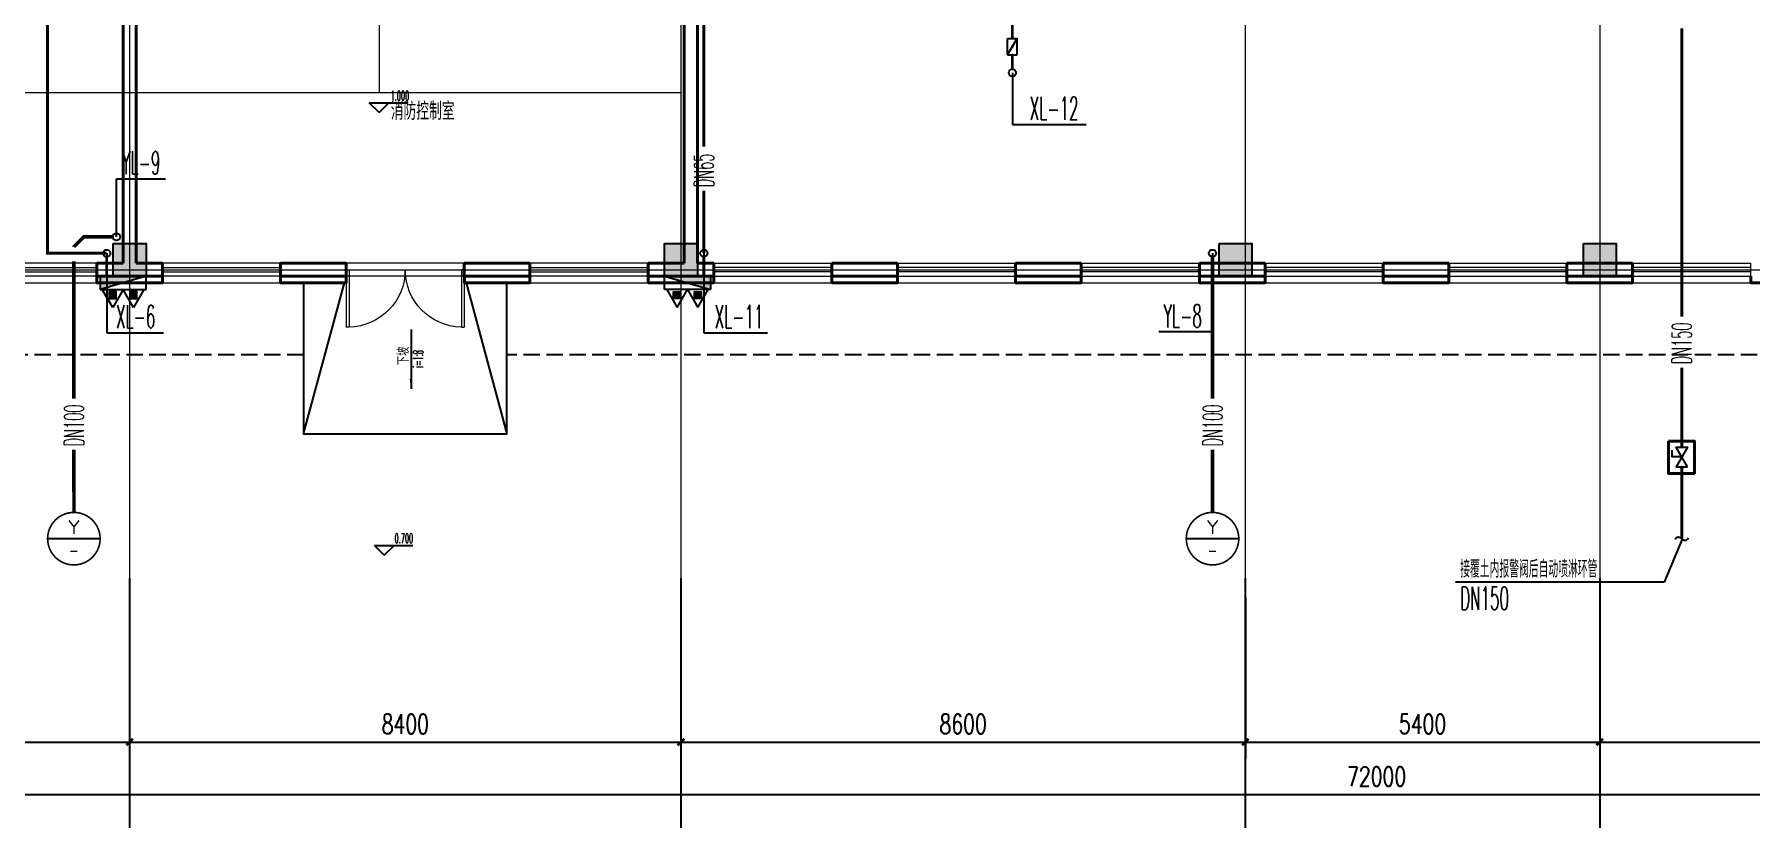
# Model space of a CAD drawing. Extents: x 1031190 to 1725648, y 733081 to 1571294.
# Drawn here: x 1308735 to 1334888, y 1129188 to 1141144 of the extents above; entities that cross this region are included whole.
import ezdxf
from ezdxf.enums import TextEntityAlignment as Align

# ---------------------------------------------------------------- set-up
doc = ezdxf.new("R2010")
doc.units = 0
doc.header["$LTSCALE"] = 1000
doc.header["$MEASUREMENT"] = 0
for name, pattern in [('ACAD_ISO10W100', [18.5, 12, -3, 0.5, -3]), ('DASH', [0.35, 0.25, -0.1]), ('DOTE', [2.42, 2, -0.2, 0.02, -0.2])]:
    doc.linetypes.add(name, pattern=pattern)
for name, color, linetype in [('A-EQPM-MECH', 191, 'Continuous'), ('AXIS', 3, 'Continuous'), ('C-AXIS(轴号)', 3, 'Continuous'), ('DIM_ELEV', 3, 'Continuous'), ('DIM_SYMB', 3, 'Continuous'), ('DIM_不分区消火栓', 3, 'Continuous'), ('DIM_雨水', 3, 'Continuous'), ('EQUIP_不分区喷淋', 7, 'Continuous'), ('EQUIP_消火栓', 7, 'Continuous'), ('EQUIP_灭火器', 7, 'Continuous'), ('EVALVE_不分区喷淋', 7, 'Continuous'), ('PIPE-不分区喷淋', 6, 'ZP'), ('PIPE-不分区消火栓', 1, 'X'), ('PIPE-雨水', 4, 'Y'), ('PUB_TEXT', 4, 'Continuous'), ('S-COLU-HATCH', 30, 'Continuous'), ('S-COLU-LINE1', 6, 'Continuous'), ('TEXT_不分区喷淋', 7, 'Continuous'), ('TEXT_不分区消火栓', 7, 'Continuous'), ('TEXT_雨水', 4, 'Continuous'), ('TWT_LEAD', 3, 'Continuous'), ('VALVE_不分区消火栓', 7, 'Continuous'), ('VPIPE-不分区消火栓', 1, 'X'), ('VPIPE-雨水', 4, 'Y'), ('卫生间', 6, 'Continuous')]:
    doc.layers.add(name, color=color, linetype=linetype)
for name, color, linetype, lineweight in [('DOTE', 19, 'DOTE', 9), ('WALL', 9, 'Continuous', 40), ('WINDOW', 8, 'Continuous', 15), ('ZC', 6, 'Continuous', 40), ('平面-看线', 45, 'Continuous', 15)]:
    doc.layers.add(name, color=color, linetype=linetype, lineweight=lineweight)
doc.styles.add('_TCH_DIM', font='SIMPLEX.shx', dxfattribs={"width": 0.6, "oblique": 10, "bigfont": 'hztxt.shx'})
doc.styles.add('_TCH_DIM_T3', font='SIMPLEX', dxfattribs={"width": 0.705882, "bigfont": 'GBCBIG'})
doc.styles.add('_TWT_CIRCLE', font='COMPLEX', dxfattribs={"width": 1.1, "height": 3.5, "bigfont": 'HZTXT'})
doc.styles.add('_TWT_PIPEDN', font='SIMPLEX.shx', dxfattribs={"width": 0.6, "oblique": 10, "height": 3, "bigfont": 'HZTXT.shx'})
doc.styles.add('_TWT_SERIAL', font='simplex.shx', dxfattribs={"width": 0.6, "oblique": 10, "height": 3.5, "bigfont": 'aadri.shx'})
doc.styles.get("Standard").update_dxf_attribs({"font": 'gbenor.shx', "bigfont": 'gbcbig.shx'})
doc.linetypes.add('X', pattern='A,3,-0.2,["X",Standard,S=0.25,R=0,X=-0.1,Y=-0.115],-0.25', length=3.45)
doc.linetypes.add('Y', pattern='A,2,-0.2,["Y",Standard,S=0.4,R=0,X=-0.1,Y=-0.115],-0.35', length=2.55)
doc.linetypes.add('ZP', pattern='A,3,-0.2,["ZP",Standard,S=0.25,R=0,X=-0.1,Y=-0.115],-0.35', length=3.55)
doc.dimstyles.new('_TCH_ARCH&&100', dxfattribs={"dimtxt": 297.5, "dimasz": 100, "dimexe": 250, "dimexo": 300, "dimgap": 126.25, "dimtad": 1, "dimdec": 0, "dimzin": 0, "dimdsep": 46, "dimtxsty": '_TCH_DIM_T3', "dimblk": 'ARCHTICK', "dimcen": 0.09, "dimclrt": 7, "dimazin": 2, "dimtfac": 1, "dimtdec": 0, "dimtix": 1, "dimtmove": 2, "dimatfit": 3, "dimfxl": 0, "dimtolj": 1, "dimtzin": 0, "dimarcsym": 0})

# ---------------------------------------------------------------- blocks, each defined once
blk = doc.blocks.new('rewerwer')
at = {"layer": 'S-COLU-HATCH'}
h = blk.add_hatch(color=8, dxfattribs=at)
h.dxf.hatch_style = 1
h.paths.add_polyline_path([(1309938, 1137956), (1310438, 1137956), (1310438, 1137456), (1309938, 1137456)])
h = blk.add_hatch(color=8, dxfattribs=at)
h.dxf.hatch_style = 1
h.paths.add_polyline_path([(1318338, 1137956), (1318838, 1137956), (1318838, 1137456), (1318338, 1137456)])
h = blk.add_hatch(color=8, dxfattribs=at)
h.dxf.hatch_style = 1
h.paths.add_polyline_path([(1326788, 1137956), (1327288, 1137956), (1327288, 1137456), (1326788, 1137456)])
h = blk.add_hatch(color=8, dxfattribs=at)
h.dxf.hatch_style = 1
h.paths.add_polyline_path([(1332338, 1137956), (1332838, 1137956), (1332838, 1137456), (1332338, 1137456)])
at = {"layer": 'S-COLU-LINE1', "color": 8}
for points in [[(1309938, 1137956), (1310438, 1137956), (1310438, 1137456), (1309938, 1137456)], [(1318338, 1137956), (1318838, 1137956), (1318838, 1137456), (1318338, 1137456)], [(1326788, 1137956), (1327288, 1137956), (1327288, 1137456), (1326788, 1137456)], [(1332338, 1137956), (1332838, 1137956), (1332838, 1137456), (1332338, 1137456)]]:
    blk.add_lwpolyline(points, close=True, dxfattribs=at)
blk = doc.blocks.new('_ArchTick')
at = {"color": 0, "linetype": 'ByBlock', "const_width": 0.4}
blk.add_lwpolyline([(-0.5, -0.5), (0.5, 0.5)], dxfattribs=at)
blk = doc.blocks.new('*D1096')
at = {"layer": 'AXIS', "color": 0, "lineweight": -2}
for p, q in [((1293188, 1132556), (1293188, 1129306)), ((1365188, 1132556), (1365188, 1129306)), ((1293188, 1129556), (1365188, 1129556))]:
    blk.add_line(p, q, dxfattribs=at)
at = {"layer": 'Defpoints', "color": 0}
for p in [(1293188, 1132856), (1365188, 1132856), (1365188, 1129556)]:
    blk.add_point(p, dxfattribs=at)
at = {"layer": 'AXIS', "color": 0, "lineweight": -2, "xscale": 100, "yscale": 100, "zscale": 100, "rotation": 180}
blk.add_blockref('_ArchTick', (1293188, 1129556), dxfattribs=at)
at = {"layer": 'AXIS', "color": 0, "lineweight": -2, "xscale": 100, "yscale": 100, "zscale": 100}
blk.add_blockref('_ArchTick', (1365188, 1129556), dxfattribs=at)
at = {"layer": 'AXIS', "color": 7, "insert": (1329188, 1129831), "char_height": 297.5, "attachment_point": 5, "style": '_TCH_DIM_T3'}
blk.add_mtext('\\A1;72000', dxfattribs=at)
blk = doc.blocks.new('*D1102')
at = {"layer": 'AXIS', "color": 0, "lineweight": -2}
for p, q in [((1305988, 1132556), (1305988, 1130106)), ((1310188, 1132556), (1310188, 1130106)), ((1305988, 1130356), (1310188, 1130356))]:
    blk.add_line(p, q, dxfattribs=at)
at = {"layer": 'Defpoints', "color": 0}
for p in [(1305988, 1132856), (1310188, 1132856), (1310188, 1130356)]:
    blk.add_point(p, dxfattribs=at)
at = {"layer": 'AXIS', "color": 0, "lineweight": -2, "xscale": 100, "yscale": 100, "zscale": 100, "rotation": 180}
blk.add_blockref('_ArchTick', (1305988, 1130356), dxfattribs=at)
at = {"layer": 'AXIS', "color": 0, "lineweight": -2, "xscale": 100, "yscale": 100, "zscale": 100}
blk.add_blockref('_ArchTick', (1310188, 1130356), dxfattribs=at)
at = {"layer": 'AXIS', "color": 7, "insert": (1308088, 1130631), "char_height": 297.5, "attachment_point": 5, "style": '_TCH_DIM_T3'}
blk.add_mtext('\\A1;4200', dxfattribs=at)
blk = doc.blocks.new('*D1103')
at = {"layer": 'AXIS', "color": 0, "lineweight": -2}
for p, q in [((1310188, 1132556), (1310188, 1130106)), ((1318588, 1132556), (1318588, 1130106)), ((1310188, 1130356), (1318588, 1130356))]:
    blk.add_line(p, q, dxfattribs=at)
at = {"layer": 'Defpoints', "color": 0}
for p in [(1310188, 1132856), (1318588, 1132856), (1318588, 1130356)]:
    blk.add_point(p, dxfattribs=at)
at = {"layer": 'AXIS', "color": 0, "lineweight": -2, "xscale": 100, "yscale": 100, "zscale": 100, "rotation": 180}
blk.add_blockref('_ArchTick', (1310188, 1130356), dxfattribs=at)
at = {"layer": 'AXIS', "color": 0, "lineweight": -2, "xscale": 100, "yscale": 100, "zscale": 100}
blk.add_blockref('_ArchTick', (1318588, 1130356), dxfattribs=at)
at = {"layer": 'AXIS', "color": 7, "insert": (1314388, 1130631), "char_height": 297.5, "attachment_point": 5, "style": '_TCH_DIM_T3'}
blk.add_mtext('\\A1;8400', dxfattribs=at)
blk = doc.blocks.new('*D1104')
at = {"layer": 'AXIS', "color": 0, "lineweight": -2}
for p, q in [((1318588, 1132556), (1318588, 1130106)), ((1327188, 1132556), (1327188, 1130106)), ((1318588, 1130356), (1327188, 1130356))]:
    blk.add_line(p, q, dxfattribs=at)
at = {"layer": 'Defpoints', "color": 0}
for p in [(1318588, 1132856), (1327188, 1132856), (1327188, 1130356)]:
    blk.add_point(p, dxfattribs=at)
at = {"layer": 'AXIS', "color": 0, "lineweight": -2, "xscale": 100, "yscale": 100, "zscale": 100, "rotation": 180}
blk.add_blockref('_ArchTick', (1318588, 1130356), dxfattribs=at)
at = {"layer": 'AXIS', "color": 0, "lineweight": -2, "xscale": 100, "yscale": 100, "zscale": 100}
blk.add_blockref('_ArchTick', (1327188, 1130356), dxfattribs=at)
at = {"layer": 'AXIS', "color": 7, "insert": (1322888, 1130631), "char_height": 297.5, "attachment_point": 5, "style": '_TCH_DIM_T3'}
blk.add_mtext('\\A1;8600', dxfattribs=at)
blk = doc.blocks.new('*D1105')
at = {"layer": 'AXIS', "color": 0, "lineweight": -2}
for p, q in [((1327188, 1132556), (1327188, 1130106)), ((1332588, 1132556), (1332588, 1130106)), ((1327188, 1130356), (1332588, 1130356))]:
    blk.add_line(p, q, dxfattribs=at)
at = {"layer": 'Defpoints', "color": 0}
for p in [(1327188, 1132856), (1332588, 1132856), (1332588, 1130356)]:
    blk.add_point(p, dxfattribs=at)
at = {"layer": 'AXIS', "color": 0, "lineweight": -2, "xscale": 100, "yscale": 100, "zscale": 100, "rotation": 180}
blk.add_blockref('_ArchTick', (1327188, 1130356), dxfattribs=at)
at = {"layer": 'AXIS', "color": 0, "lineweight": -2, "xscale": 100, "yscale": 100, "zscale": 100}
blk.add_blockref('_ArchTick', (1332588, 1130356), dxfattribs=at)
at = {"layer": 'AXIS', "color": 7, "insert": (1329888, 1130631), "char_height": 297.5, "attachment_point": 5, "style": '_TCH_DIM_T3'}
blk.add_mtext('\\A1;5400', dxfattribs=at)
blk = doc.blocks.new('*D1106')
at = {"layer": 'AXIS', "color": 0, "lineweight": -2}
for p, q in [((1332588, 1132556), (1332588, 1130106)), ((1340388, 1132556), (1340388, 1130106)), ((1332588, 1130356), (1340388, 1130356))]:
    blk.add_line(p, q, dxfattribs=at)
at = {"layer": 'Defpoints', "color": 0}
for p in [(1332588, 1132856), (1340388, 1132856), (1340388, 1130356)]:
    blk.add_point(p, dxfattribs=at)
at = {"layer": 'AXIS', "color": 0, "lineweight": -2, "xscale": 100, "yscale": 100, "zscale": 100, "rotation": 180}
blk.add_blockref('_ArchTick', (1332588, 1130356), dxfattribs=at)
at = {"layer": 'AXIS', "color": 0, "lineweight": -2, "xscale": 100, "yscale": 100, "zscale": 100}
blk.add_blockref('_ArchTick', (1340388, 1130356), dxfattribs=at)
at = {"layer": 'AXIS', "color": 7, "insert": (1336488, 1130631), "char_height": 297.5, "attachment_point": 5, "style": '_TCH_DIM_T3'}
blk.add_mtext('\\A1;7800', dxfattribs=at)
blk = doc.blocks.new('$TwtSys$00000434')
for p, q in [((-0.5, 0.5), (-0.5, -0.5)), ((-0.5, -0.5), (0.5, 0.5)), ((0.5, 0.5), (-0.5, 0.5)), ((0.5, -0.5), (0.5, 0.5)), ((-0.5, -0.5), (0.5, -0.5))]:
    blk.add_line(p, q)
blk.add_solid([(0.5, -0.5), (0.5, 0.5), (-0.5, -0.5)])
blk = doc.blocks.new('$TwtSys$00000546')
h = blk.add_hatch()
h.set_pattern_fill('ANSI31', color=256, scale=200, style=0)
h.set_pattern_definition([(45, (-38543.802, -6670.83), (-17.67767, 17.67767), [])])
h.paths.add_polyline_path([(-65, 174), (65, 174), (65, 44), (-65, 44)])
for points in [[(0, 344), (-198, 0), (198, 0)], [(-65, 174), (65, 174), (65, 44), (-65, 44)]]:
    blk.add_lwpolyline(points, close=True)
blk = doc.blocks.new('$TwtSys$00000132')
at = {"elevation": 0}
blk.add_lwpolyline([(7, -101, -0.575183), (0, 0, 0.604745), (-11, 101, 16.924828)], format="xyb", dxfattribs=at)
blk = doc.blocks.new('$VALVE$00000316')
for p, q in [((-125, 72), (125, -72)), ((-125, 72), (-125, -72)), ((-125, 72), (125, 72)), ((125, 72), (125, -72)), ((-125, -72), (125, -72))]:
    blk.add_line(p, q)
at = {"const_width": 21.1}
blk.add_lwpolyline([(-11, 0, 1), (11, 0, 1)], format="xyb", close=True, dxfattribs=at)
for p in [(-125, 0), (125, 0)]:
    blk.add_point(p)
at = {"color": 7, "flags": 9}
for tag in ['XSIZE', 'YSIZE']:
    blk.add_attdef(tag, (0, 0), '', height=0.5, dxfattribs=at)
blk = doc.blocks.new('$EVALVE$00000030')
for p in [(0, 0), (87, 124)]:
    blk.add_line(p, (0, 124))
blk.add_lwpolyline([(-125, -72), (125, 72), (125, -72), (-125, 72)], close=True)
for p in [(-125, 0), (125, 0)]:
    blk.add_point(p)
blk = doc.blocks.new('$DorLib2D$00000002')
for p, q in [((-0.5, 0), (-0.5, 0.4875)), ((-0.475, 0.4875), (-0.5, 0.4875)), ((-0.475, 0), (-0.475, 0.4875)), ((0.475, 0), (0.475, 0.4875)), ((0.475, 0.4875), (0.5, 0.4875)), ((0.5, 0), (0.5, 0.4875)), ((-0.5, 0), (-0.475, 0)), ((0.5, 0), (0.475, 0))]:
    blk.add_line(p, q)
at = {"lineweight": 13}
for centre, start, end in [((-0.4875, 0), 0, 88.53072), ((0.4875, 0), 91.46928, 180)]:
    blk.add_arc(centre, 0.4875, start, end, dxfattribs=at)
blk = doc.blocks.new('$WINLIB2D$00000001')
at = {"color": 0}
for points in [[(-0.5, 0.5), (-0.5, -0.5)], [(-0.5, 0.5), (0.5, 0.5)], [(0.5, -0.5), (0.5, 0.5)], [(0.5, 0.167), (-0.5, 0.167)], [(0.5, -0.167), (-0.5, -0.167)], [(-0.5, -0.5), (0.5, -0.5)]]:
    blk.add_lwpolyline(points, dxfattribs=at)
blk = doc.blocks.new('*D1335')
at = {"layer": 'AXIS', "color": 0, "lineweight": -2}
for p, q in [((1293188, 1132556), (1293188, 1129306)), ((1365188, 1132556), (1365188, 1129306)), ((1293188, 1129556), (1365188, 1129556))]:
    blk.add_line(p, q, dxfattribs=at)
at = {"layer": 'Defpoints', "color": 0}
for p in [(1293188, 1132856), (1365188, 1132856), (1365188, 1129556)]:
    blk.add_point(p, dxfattribs=at)
at = {"layer": 'AXIS', "color": 0, "lineweight": -2, "xscale": 100, "yscale": 100, "zscale": 100, "rotation": 180}
blk.add_blockref('_ArchTick', (1293188, 1129556), dxfattribs=at)
at = {"layer": 'AXIS', "color": 0, "lineweight": -2, "xscale": 100, "yscale": 100, "zscale": 100}
blk.add_blockref('_ArchTick', (1365188, 1129556), dxfattribs=at)
at = {"layer": 'AXIS', "color": 7, "insert": (1329188, 1129831), "char_height": 297.5, "attachment_point": 5, "style": '_TCH_DIM_T3'}
blk.add_mtext('\\A1;72000', dxfattribs=at)
blk = doc.blocks.new('*D1341')
at = {"layer": 'AXIS', "color": 0, "lineweight": -2}
for p, q in [((1305988, 1132556), (1305988, 1130106)), ((1310188, 1132556), (1310188, 1130106)), ((1305988, 1130356), (1310188, 1130356))]:
    blk.add_line(p, q, dxfattribs=at)
at = {"layer": 'Defpoints', "color": 0}
for p in [(1305988, 1132856), (1310188, 1132856), (1310188, 1130356)]:
    blk.add_point(p, dxfattribs=at)
at = {"layer": 'AXIS', "color": 0, "lineweight": -2, "xscale": 100, "yscale": 100, "zscale": 100, "rotation": 180}
blk.add_blockref('_ArchTick', (1305988, 1130356), dxfattribs=at)
at = {"layer": 'AXIS', "color": 0, "lineweight": -2, "xscale": 100, "yscale": 100, "zscale": 100}
blk.add_blockref('_ArchTick', (1310188, 1130356), dxfattribs=at)
at = {"layer": 'AXIS', "color": 7, "insert": (1308088, 1130631), "char_height": 297.5, "attachment_point": 5, "style": '_TCH_DIM_T3'}
blk.add_mtext('\\A1;4200', dxfattribs=at)
blk = doc.blocks.new('*D1342')
at = {"layer": 'AXIS', "color": 0, "lineweight": -2}
for p, q in [((1310188, 1132556), (1310188, 1130106)), ((1318588, 1132556), (1318588, 1130106)), ((1310188, 1130356), (1318588, 1130356))]:
    blk.add_line(p, q, dxfattribs=at)
at = {"layer": 'Defpoints', "color": 0}
for p in [(1310188, 1132856), (1318588, 1132856), (1318588, 1130356)]:
    blk.add_point(p, dxfattribs=at)
at = {"layer": 'AXIS', "color": 0, "lineweight": -2, "xscale": 100, "yscale": 100, "zscale": 100, "rotation": 180}
blk.add_blockref('_ArchTick', (1310188, 1130356), dxfattribs=at)
at = {"layer": 'AXIS', "color": 0, "lineweight": -2, "xscale": 100, "yscale": 100, "zscale": 100}
blk.add_blockref('_ArchTick', (1318588, 1130356), dxfattribs=at)
at = {"layer": 'AXIS', "color": 7, "insert": (1314388, 1130631), "char_height": 297.5, "attachment_point": 5, "style": '_TCH_DIM_T3'}
blk.add_mtext('\\A1;8400', dxfattribs=at)
blk = doc.blocks.new('*D1343')
at = {"layer": 'AXIS', "color": 0, "lineweight": -2}
for p, q in [((1318588, 1132556), (1318588, 1130106)), ((1327188, 1132556), (1327188, 1130106)), ((1318588, 1130356), (1327188, 1130356))]:
    blk.add_line(p, q, dxfattribs=at)
at = {"layer": 'Defpoints', "color": 0}
for p in [(1318588, 1132856), (1327188, 1132856), (1327188, 1130356)]:
    blk.add_point(p, dxfattribs=at)
at = {"layer": 'AXIS', "color": 0, "lineweight": -2, "xscale": 100, "yscale": 100, "zscale": 100, "rotation": 180}
blk.add_blockref('_ArchTick', (1318588, 1130356), dxfattribs=at)
at = {"layer": 'AXIS', "color": 0, "lineweight": -2, "xscale": 100, "yscale": 100, "zscale": 100}
blk.add_blockref('_ArchTick', (1327188, 1130356), dxfattribs=at)
at = {"layer": 'AXIS', "color": 7, "insert": (1322888, 1130631), "char_height": 297.5, "attachment_point": 5, "style": '_TCH_DIM_T3'}
blk.add_mtext('\\A1;8600', dxfattribs=at)
blk = doc.blocks.new('*D1344')
at = {"layer": 'AXIS', "color": 0, "lineweight": -2}
for p, q in [((1327188, 1132556), (1327188, 1130106)), ((1332588, 1132556), (1332588, 1130106)), ((1327188, 1130356), (1332588, 1130356))]:
    blk.add_line(p, q, dxfattribs=at)
at = {"layer": 'Defpoints', "color": 0}
for p in [(1327188, 1132856), (1332588, 1132856), (1332588, 1130356)]:
    blk.add_point(p, dxfattribs=at)
at = {"layer": 'AXIS', "color": 0, "lineweight": -2, "xscale": 100, "yscale": 100, "zscale": 100, "rotation": 180}
blk.add_blockref('_ArchTick', (1327188, 1130356), dxfattribs=at)
at = {"layer": 'AXIS', "color": 0, "lineweight": -2, "xscale": 100, "yscale": 100, "zscale": 100}
blk.add_blockref('_ArchTick', (1332588, 1130356), dxfattribs=at)
at = {"layer": 'AXIS', "color": 7, "insert": (1329888, 1130631), "char_height": 297.5, "attachment_point": 5, "style": '_TCH_DIM_T3'}
blk.add_mtext('\\A1;5400', dxfattribs=at)
blk = doc.blocks.new('*D1345')
at = {"layer": 'AXIS', "color": 0, "lineweight": -2}
for p, q in [((1332588, 1132556), (1332588, 1130106)), ((1340388, 1132556), (1340388, 1130106)), ((1332588, 1130356), (1340388, 1130356))]:
    blk.add_line(p, q, dxfattribs=at)
at = {"layer": 'Defpoints', "color": 0}
for p in [(1332588, 1132856), (1340388, 1132856), (1340388, 1130356)]:
    blk.add_point(p, dxfattribs=at)
at = {"layer": 'AXIS', "color": 0, "lineweight": -2, "xscale": 100, "yscale": 100, "zscale": 100, "rotation": 180}
blk.add_blockref('_ArchTick', (1332588, 1130356), dxfattribs=at)
at = {"layer": 'AXIS', "color": 0, "lineweight": -2, "xscale": 100, "yscale": 100, "zscale": 100}
blk.add_blockref('_ArchTick', (1340388, 1130356), dxfattribs=at)
at = {"layer": 'AXIS', "color": 7, "insert": (1336488, 1130631), "char_height": 297.5, "attachment_point": 5, "style": '_TCH_DIM_T3'}
blk.add_mtext('\\A1;7800', dxfattribs=at)

msp = doc.modelspace()

# ---------------------------------------------------------------- hatches: boundary and pattern name
at = {"layer": 'DIM_SYMB'}
msp.add_hatch(color=8, dxfattribs=at).paths.add_polyline_path([(1314475, 1135737.7), (1314475, 1135887.7), (1314455, 1135887.7)])
msp.add_hatch(color=8, dxfattribs=at).paths.add_polyline_path([(1314475, 1135737.7), (1314475, 1135887.7), (1314455, 1135887.7)])
at = {"layer": 'PIPE-不分区消火栓'}
for points in [[(1308937.7, 1137806.1), (1308937.7, 1137783.6), (1308915.2, 1137783.6)], [(1308937.7, 1137806.1), (1308915.2, 1137806.1), (1308915.2, 1137783.6)], [(1308937.7, 1137806.1), (1308937.7, 1137783.6), (1308915.2, 1137783.6)], [(1308937.7, 1137806.1), (1308915.2, 1137806.1), (1308915.2, 1137783.6)]]:
    msp.add_hatch(color=256, dxfattribs=at).paths.add_polyline_path(points)
at = {"layer": 'PIPE-雨水'}
for points in [[(1309337.8, 1137906.2), (1309318.3, 1137925.7), (1309310.3, 1137917.6)], [(1309337.8, 1137906.2), (1309318.3, 1137925.7), (1309310.3, 1137917.6)], [(1309337.8, 1137906.2), (1309310.3, 1137906.2), (1309310.3, 1137917.6)], [(1309337.8, 1137906.2), (1309310.3, 1137906.2), (1309310.3, 1137917.6)], [(1309487.7, 1138056.1), (1309468.2, 1138075.6), (1309476.3, 1138083.6)], [(1309487.7, 1138056.1), (1309468.2, 1138075.6), (1309476.3, 1138083.6)], [(1309487.7, 1138056.1), (1309487.7, 1138083.6), (1309476.3, 1138083.6)], [(1309487.7, 1138056.1), (1309487.7, 1138083.6), (1309476.3, 1138083.6)]]:
    msp.add_hatch(color=256, dxfattribs=at).paths.add_polyline_path(points)

# ---------------------------------------------------------------- linework, layer by layer
at = {"layer": 'A-EQPM-MECH', "color": 8}
for points in [[(1315287.3, 1137456.1), (1315287.7, 1137454.6)], [(1315287.3, 1137456.1), (1315287.7, 1137454.6)], [(1312837.3, 1137356.1), (1312837.3, 1135056.1), (1315937.3, 1135056.1), (1315937.3, 1137356.1)], [(1312837.3, 1135056.1), (1313460.2, 1137356.1)], [(1312837.3, 1137356.1), (1312837.3, 1135056.1), (1315937.3, 1135056.1), (1315937.3, 1137356.1)], [(1312837.3, 1135056.1), (1313460.2, 1137356.1)], [(1315314.4, 1137356.1), (1315937.3, 1135056.1)], [(1315314.4, 1137356.1), (1315937.3, 1135056.1)]]:
    msp.add_lwpolyline(points, dxfattribs=at)
at = {"layer": 'C-AXIS(轴号)'}
for p, q in [((1310187.7, 1132856.1), (1310187.7, 1128856.1)), ((1310187.7, 1132856.1), (1310187.7, 1128856.1)), ((1318587.7, 1132856.1), (1318587.7, 1128856.1)), ((1318587.7, 1132856.1), (1318587.7, 1128856.1)), ((1327187.7, 1132856.1), (1327187.7, 1128856.1)), ((1327187.7, 1132856.1), (1327187.7, 1128856.1)), ((1332587.7, 1132856.1), (1332587.7, 1128856.1)), ((1332587.7, 1132856.1), (1332587.7, 1128856.1))]:
    msp.add_line(p, q, dxfattribs=at)
at = {"layer": 'DIM_ELEV', "color": 8}
for p, q in [((1313987.4, 1139949.8), (1313837.4, 1140099.8)), ((1313837.4, 1140099.8), (1314421.9, 1140099.8)), ((1313987.4, 1139949.8), (1313837.4, 1140099.8)), ((1313837.4, 1140099.8), (1314421.9, 1140099.8)), ((1313987.4, 1139949.8), (1314137.4, 1140099.8)), ((1313987.4, 1139949.8), (1314137.4, 1140099.8)), ((1314066.9, 1133203.3), (1313916.9, 1133353.3)), ((1313916.9, 1133353.3), (1314501.5, 1133353.3)), ((1314066.9, 1133203.3), (1313916.9, 1133353.3)), ((1313916.9, 1133353.3), (1314501.5, 1133353.3)), ((1314066.9, 1133203.3), (1314216.9, 1133353.3)), ((1314066.9, 1133203.3), (1314216.9, 1133353.3))]:
    msp.add_line(p, q, dxfattribs=at)
at = {"layer": 'DIM_SYMB', "color": 8}
msp.add_lwpolyline([(1314475, 1136645.9), (1314475, 1135737.7)], dxfattribs=at)
msp.add_lwpolyline([(1314475, 1136645.9), (1314475, 1135737.7)], dxfattribs=at)
at = {"layer": 'DIM_不分区消火栓'}
for p, q in [((1323637.7, 1140556.1), (1323637.7, 1139769)), ((1323637.7, 1140556.1), (1323637.7, 1139769)), ((1323637.7, 1139769), (1324760.4, 1139769)), ((1323637.7, 1139769), (1324760.4, 1139769)), ((1309837.7, 1137806.1), (1309837.7, 1136596)), ((1309837.7, 1137806.1), (1309837.7, 1136596)), ((1318937.7, 1137806.1), (1318937.7, 1136596)), ((1318937.7, 1137806.1), (1318937.7, 1136596)), ((1309837.7, 1136596), (1310704.1, 1136596)), ((1309837.7, 1136596), (1310704.1, 1136596)), ((1318937.7, 1136596), (1319906.5, 1136596)), ((1318937.7, 1136596), (1319906.5, 1136596))]:
    msp.add_line(p, q, dxfattribs=at)
at = {"layer": 'DIM_雨水'}
for p, q in [((1309987.7, 1138056.1), (1309987.7, 1138940.1)), ((1309987.7, 1138940.1), (1310732.9, 1138940.1)), ((1309987.7, 1138056.1), (1309987.7, 1138940.1)), ((1309987.7, 1138940.1), (1310732.9, 1138940.1)), ((1326687.7, 1137806.1), (1326687.7, 1136607.2)), ((1326687.7, 1137806.1), (1326687.7, 1136607.2)), ((1326687.7, 1136607.2), (1325872.1, 1136607.2)), ((1326687.7, 1136607.2), (1325872.1, 1136607.2)), ((1309737.7, 1133456.1), (1308937.7, 1133456.1)), ((1309737.7, 1133456.1), (1308937.7, 1133456.1)), ((1327087.7, 1133456.1), (1326287.7, 1133456.1)), ((1327087.7, 1133456.1), (1326287.7, 1133456.1))]:
    msp.add_line(p, q, dxfattribs=at)
at = {"layer": 'DIM_雨水', "const_width": 25}
for points in [[(1309737.7, 1133456.1, 1), (1308937.7, 1133456.1, 1)], [(1309737.7, 1133456.1, 1), (1308937.7, 1133456.1, 1)], [(1327087.7, 1133456.1, 1), (1326287.7, 1133456.1, 1)], [(1327087.7, 1133456.1, 1), (1326287.7, 1133456.1, 1)]]:
    msp.add_lwpolyline(points, format="xyb", close=True, dxfattribs=at)
at = {"layer": 'DOTE', "linetype": 'ACAD_ISO10W100', "ltscale": 100}
for p, q in [((1310187.7, 1157556.1), (1310187.7, 1132856.1)), ((1310187.7, 1157556.1), (1310187.7, 1132856.1)), ((1313987.7, 1157556.1), (1313987.7, 1140256.1)), ((1313987.7, 1157556.1), (1313987.7, 1140256.1)), ((1318587.7, 1157556.1), (1318587.7, 1132856.1)), ((1318587.7, 1157556.1), (1318587.7, 1132856.1)), ((1327187.7, 1157556.1), (1327187.7, 1132856.1)), ((1327187.7, 1157556.1), (1327187.7, 1132856.1)), ((1332587.7, 1157556.1), (1332587.7, 1132856.1)), ((1332587.7, 1157556.1), (1332587.7, 1132856.1)), ((1291011.4, 1140256.1), (1318587.7, 1140256.1)), ((1291011.4, 1140256.1), (1318587.7, 1140256.1)), ((1291011.4, 1137556.1), (1368787.7, 1137556.1)), ((1291011.4, 1137556.1), (1368787.7, 1137556.1))]:
    msp.add_line(p, q, dxfattribs=at)
at = {"layer": 'PIPE-不分区喷淋', "const_width": 45}
for points in [[(1333837.7, 1141233.6), (1333837.7, 1136838.6)], [(1333837.7, 1141233.6), (1333837.7, 1136838.6)], [(1333837.7, 1136064.9), (1333837.7, 1134851.6)], [(1333837.7, 1136064.9), (1333837.7, 1134851.6)], [(1333837.7, 1134551.1), (1333837.7, 1133456.1)], [(1333837.7, 1134551.1), (1333837.7, 1133456.1)]]:
    msp.add_lwpolyline(points, dxfattribs=at)
at = {"layer": 'PIPE-不分区消火栓', "const_width": 45}
for points in [[(1308937.7, 1137806.1), (1308937.7, 1143879.2)], [(1308937.7, 1137806.1), (1308937.7, 1143879.2)], [(1318937.7, 1141356.1), (1318937.7, 1139429.6)], [(1318937.7, 1141356.1), (1318937.7, 1139429.6)], [(1323637.7, 1141356.1), (1323637.7, 1141081)], [(1323637.7, 1141356.1), (1323637.7, 1141081)], [(1323637.7, 1140831.3), (1323637.7, 1140611.1)], [(1323637.7, 1140831.3), (1323637.7, 1140611.1)], [(1318937.7, 1138762.4), (1318937.7, 1137806.1)], [(1318937.7, 1138762.4), (1318937.7, 1137806.1)], [(1309837.7, 1137806.1), (1308937.7, 1137806.1)], [(1309837.7, 1137806.1), (1308937.7, 1137806.1)]]:
    msp.add_lwpolyline(points, dxfattribs=at)
at = {"layer": 'PIPE-雨水', "const_width": 55}
for points in [[(1309487.7, 1138056.1), (1309337.8, 1137906.2)], [(1309487.7, 1138056.1), (1309337.8, 1137906.2)], [(1309932.7, 1138056.1), (1309487.7, 1138056.1)], [(1309932.7, 1138056.1), (1309487.7, 1138056.1)], [(1309337.9, 1137683.6), (1309338.8, 1135587.9)], [(1309337.9, 1137683.6), (1309338.8, 1135587.9)], [(1326687.7, 1137751.1), (1326688.7, 1135587.9)], [(1326687.7, 1137751.1), (1326688.7, 1135587.9)], [(1309339.1, 1134814.2), (1309339.5, 1133856.1)], [(1309339.1, 1134814.2), (1309339.5, 1133856.1)], [(1326689.1, 1134814.2), (1326689.5, 1133856.1)], [(1326689.1, 1134814.2), (1326689.5, 1133856.1)]]:
    msp.add_lwpolyline(points, dxfattribs=at)
at = {"layer": 'TWT_LEAD'}
for p, q in [((1333842, 1133450.3), (1333569.5, 1132792.5)), ((1333842, 1133450.3), (1333569.5, 1132792.5)), ((1333569.5, 1132792.5), (1330392.2, 1132792.5)), ((1333569.5, 1132792.5), (1330392.2, 1132792.5))]:
    msp.add_line(p, q, dxfattribs=at)
at = {"layer": 'VPIPE-不分区消火栓', "const_width": 45}
for points in [[(1309837.7, 1137756.1), (1309837.7, 1137456.1)], [(1309837.7, 1137756.1), (1309837.7, 1137456.1)], [(1318937.7, 1137751.1), (1318937.7, 1137456.1)], [(1318937.7, 1137751.1), (1318937.7, 1137456.1)]]:
    msp.add_lwpolyline(points, dxfattribs=at)
at = {"layer": 'VPIPE-不分区消火栓'}
for centre in [(1323637.7, 1140556.1), (1323637.7, 1140556.1), (1323637.7, 1140556.1), (1323637.7, 1140556.1), (1309837.7, 1137806.1), (1309837.7, 1137806.1), (1318937.7, 1137806.1), (1318937.7, 1137806.1), (1318937.7, 1137806.1), (1318937.7, 1137806.1)]:
    msp.add_circle(centre, 55, dxfattribs=at)
at = {"layer": 'VPIPE-雨水'}
for centre in [(1309987.7, 1138056.1), (1309987.7, 1138056.1), (1326687.7, 1137806.1), (1326687.7, 1137806.1)]:
    msp.add_circle(centre, 55, dxfattribs=at)
at = {"layer": 'WALL', "color": 8}
for p, q in [((1310087.7, 1137656.1), (1310087.7, 1142656.1)), ((1310087.7, 1137656.1), (1310087.7, 1142656.1)), ((1318837.7, 1137656.1), (1318837.7, 1142656.1)), ((1318837.7, 1137656.1), (1318837.7, 1142656.1)), ((1310287.7, 1137656.1), (1310287.7, 1142556.1)), ((1310287.7, 1137656.1), (1310287.7, 1142556.1)), ((1318637.7, 1137656.1), (1318637.7, 1142556.1)), ((1318637.7, 1137656.1), (1318637.7, 1142556.1)), ((1310087.7, 1137656.1), (1309687.7, 1137656.1)), ((1309687.7, 1137656.1), (1309687.7, 1137456.1)), ((1310087.7, 1137656.1), (1309687.7, 1137656.1)), ((1309687.7, 1137656.1), (1309687.7, 1137456.1)), ((1310687.7, 1137656.1), (1310287.7, 1137656.1)), ((1310687.7, 1137656.1), (1310287.7, 1137656.1)), ((1310687.7, 1137456.1), (1310687.7, 1137656.1)), ((1310687.7, 1137456.1), (1310687.7, 1137656.1)), ((1313487.3, 1137656.1), (1312487.7, 1137656.1)), ((1312487.7, 1137656.1), (1312487.7, 1137456.1)), ((1313487.3, 1137656.1), (1312487.7, 1137656.1)), ((1312487.7, 1137656.1), (1312487.7, 1137456.1)), ((1313487.3, 1137456.1), (1313487.3, 1137656.1)), ((1313487.3, 1137456.1), (1313487.3, 1137656.1)), ((1316287.7, 1137656.1), (1315287.3, 1137656.1)), ((1315287.3, 1137656.1), (1315287.3, 1137456.1)), ((1316287.7, 1137656.1), (1315287.3, 1137656.1)), ((1315287.3, 1137656.1), (1315287.3, 1137456.1)), ((1316287.7, 1137456.1), (1316287.7, 1137656.1)), ((1316287.7, 1137456.1), (1316287.7, 1137656.1)), ((1318637.7, 1137656.1), (1318087.7, 1137656.1)), ((1318087.7, 1137656.1), (1318087.7, 1137456.1)), ((1318637.7, 1137656.1), (1318087.7, 1137656.1)), ((1318087.7, 1137656.1), (1318087.7, 1137456.1)), ((1319087.7, 1137656.1), (1318837.7, 1137656.1)), ((1319087.7, 1137656.1), (1318837.7, 1137656.1)), ((1319087.7, 1137456.1), (1319087.7, 1137656.1)), ((1319087.7, 1137456.1), (1319087.7, 1137656.1)), ((1321887.7, 1137656.1), (1320887.7, 1137656.1)), ((1320887.7, 1137656.1), (1320887.7, 1137456.1)), ((1321887.7, 1137656.1), (1320887.7, 1137656.1)), ((1320887.7, 1137656.1), (1320887.7, 1137456.1)), ((1321887.7, 1137456.1), (1321887.7, 1137656.1)), ((1321887.7, 1137456.1), (1321887.7, 1137656.1)), ((1324687.7, 1137656.1), (1323687.7, 1137656.1)), ((1323687.7, 1137656.1), (1323687.7, 1137456.1)), ((1324687.7, 1137656.1), (1323687.7, 1137656.1)), ((1323687.7, 1137656.1), (1323687.7, 1137456.1)), ((1324687.7, 1137456.1), (1324687.7, 1137656.1)), ((1324687.7, 1137456.1), (1324687.7, 1137656.1)), ((1327487.7, 1137656.1), (1326487.7, 1137656.1)), ((1326487.7, 1137656.1), (1326487.7, 1137456.1)), ((1327487.7, 1137656.1), (1326487.7, 1137656.1)), ((1326487.7, 1137656.1), (1326487.7, 1137456.1)), ((1327487.7, 1137456.1), (1327487.7, 1137656.1)), ((1327487.7, 1137456.1), (1327487.7, 1137656.1)), ((1330287.7, 1137656.1), (1329287.7, 1137656.1)), ((1329287.7, 1137656.1), (1329287.7, 1137456.1)), ((1330287.7, 1137656.1), (1329287.7, 1137656.1)), ((1329287.7, 1137656.1), (1329287.7, 1137456.1)), ((1330287.7, 1137456.1), (1330287.7, 1137656.1)), ((1330287.7, 1137456.1), (1330287.7, 1137656.1)), ((1333087.7, 1137656.1), (1332087.7, 1137656.1)), ((1332087.7, 1137656.1), (1332087.7, 1137456.1)), ((1333087.7, 1137656.1), (1332087.7, 1137656.1)), ((1332087.7, 1137656.1), (1332087.7, 1137456.1)), ((1333087.7, 1137456.1), (1333087.7, 1137656.1)), ((1333087.7, 1137456.1), (1333087.7, 1137656.1)), ((1309687.7, 1137456.1), (1310187.7, 1137456.1)), ((1309687.7, 1137456.1), (1310187.7, 1137456.1)), ((1310187.7, 1137456.1), (1310687.7, 1137456.1)), ((1310187.7, 1137456.1), (1310687.7, 1137456.1)), ((1312487.7, 1137456.1), (1313487.3, 1137456.1)), ((1312487.7, 1137456.1), (1313487.3, 1137456.1)), ((1315287.3, 1137456.1), (1316287.7, 1137456.1)), ((1315287.3, 1137456.1), (1316287.7, 1137456.1)), ((1318087.7, 1137456.1), (1318737.7, 1137456.1)), ((1318087.7, 1137456.1), (1318737.7, 1137456.1)), ((1318737.7, 1137456.1), (1319087.7, 1137456.1)), ((1318737.7, 1137456.1), (1319087.7, 1137456.1)), ((1320887.7, 1137456.1), (1321887.7, 1137456.1)), ((1320887.7, 1137456.1), (1321887.7, 1137456.1)), ((1323687.7, 1137456.1), (1324687.7, 1137456.1)), ((1323687.7, 1137456.1), (1324687.7, 1137456.1)), ((1326487.7, 1137456.1), (1327487.7, 1137456.1)), ((1326487.7, 1137456.1), (1327487.7, 1137456.1)), ((1329287.7, 1137456.1), (1330287.7, 1137456.1)), ((1329287.7, 1137456.1), (1330287.7, 1137456.1)), ((1332087.7, 1137456.1), (1333087.7, 1137456.1)), ((1332087.7, 1137456.1), (1333087.7, 1137456.1))]:
    msp.add_line(p, q, dxfattribs=at)
for points in [[(1310687.7, 1137456.1), (1310687.7, 1137356.1), (1309687.7, 1137356.1), (1309687.7, 1137456.1)], [(1310687.7, 1137456.1), (1310687.7, 1137356.1), (1309687.7, 1137356.1), (1309687.7, 1137456.1)], [(1313487.3, 1137456.1), (1313487.3, 1137356.1), (1312487.3, 1137356.1), (1312487.3, 1137456.1)], [(1313487.3, 1137456.1), (1313487.3, 1137356.1), (1312487.3, 1137356.1), (1312487.3, 1137456.1)], [(1316287.7, 1137456.1), (1316287.7, 1137356.1), (1315287.7, 1137356.1), (1315287.7, 1137456.1)], [(1316287.7, 1137456.1), (1316287.7, 1137356.1), (1315287.7, 1137356.1), (1315287.7, 1137456.1)], [(1319087.7, 1137456.1), (1319087.7, 1137356.1), (1318087.7, 1137356.1), (1318087.7, 1137456.1)], [(1319087.7, 1137456.1), (1319087.7, 1137356.1), (1318087.7, 1137356.1), (1318087.7, 1137456.1)], [(1321887.7, 1137456.1), (1321887.7, 1137356.1), (1320887.7, 1137356.1), (1320887.7, 1137456.1)], [(1321887.7, 1137456.1), (1321887.7, 1137356.1), (1320887.7, 1137356.1), (1320887.7, 1137456.1)], [(1324687.7, 1137456.1), (1324687.7, 1137356.1), (1323687.7, 1137356.1), (1323687.7, 1137456.1)], [(1324687.7, 1137456.1), (1324687.7, 1137356.1), (1323687.7, 1137356.1), (1323687.7, 1137456.1)], [(1327487.7, 1137456.1), (1327487.7, 1137356.1), (1326487.7, 1137356.1), (1326487.7, 1137456.1)], [(1327487.7, 1137456.1), (1327487.7, 1137356.1), (1326487.7, 1137356.1), (1326487.7, 1137456.1)], [(1330287.7, 1137456.1), (1330287.7, 1137356.1), (1329287.7, 1137356.1), (1329287.7, 1137456.1)], [(1330287.7, 1137456.1), (1330287.7, 1137356.1), (1329287.7, 1137356.1), (1329287.7, 1137456.1)], [(1333087.7, 1137456.1), (1333087.7, 1137356.1), (1332087.7, 1137356.1), (1332087.7, 1137456.1)], [(1333087.7, 1137456.1), (1333087.7, 1137356.1), (1332087.7, 1137356.1), (1332087.7, 1137456.1)], [(1335887.7, 1137456.1), (1335887.7, 1137356.1), (1334887.7, 1137356.1), (1334887.7, 1137456.1)], [(1335887.7, 1137456.1), (1335887.7, 1137356.1), (1334887.7, 1137356.1), (1334887.7, 1137456.1)]]:
    msp.add_lwpolyline(points, dxfattribs=at)
at = {"layer": 'WINDOW'}
for p, q in [((1315287.3, 1137656.1), (1313487.3, 1137656.1)), ((1315287.3, 1137656.1), (1313487.3, 1137656.1)), ((1315287.3, 1137456.1), (1313487.3, 1137456.1)), ((1315287.3, 1137456.1), (1313487.3, 1137456.1))]:
    msp.add_line(p, q, dxfattribs=at)
at = {"layer": 'ZC'}
msp.add_lwpolyline([(1333634.7, 1134944), (1334031.7, 1134944), (1334031.7, 1134450.7), (1333634.7, 1134450.7)], close=True, dxfattribs=at)
msp.add_lwpolyline([(1333634.7, 1134944), (1334031.7, 1134944), (1334031.7, 1134450.7), (1333634.7, 1134450.7)], close=True, dxfattribs=at)
at = {"layer": '卫生间', "color": 8, "linetype": 'DASH'}
for points in [[(1312837.3, 1136256.1), (1296537.7, 1136256.1)], [(1312837.3, 1136256.1), (1296537.7, 1136256.1)], [(1365087.7, 1136256.1), (1315937.3, 1136256.1)], [(1365087.7, 1136256.1), (1315937.3, 1136256.1)]]:
    msp.add_lwpolyline(points, dxfattribs=at)
at = {"layer": '平面-看线', "color": 8}
for points in [[(1307887.7, 1137356.1), (1309687.7, 1137356.1)], [(1307887.7, 1137356.1), (1309687.7, 1137356.1)], [(1310687.3, 1137356.1), (1312487.3, 1137356.1)], [(1310687.3, 1137356.1), (1312487.3, 1137356.1)], [(1316287.7, 1137356.1), (1318087.7, 1137356.1)], [(1316287.7, 1137356.1), (1318087.7, 1137356.1)], [(1319087.7, 1137356.1), (1320887.7, 1137356.1)], [(1319087.7, 1137356.1), (1320887.7, 1137356.1)], [(1321887.7, 1137356.1), (1323687.7, 1137356.1)], [(1321887.7, 1137356.1), (1323687.7, 1137356.1)], [(1324687.7, 1137356.1), (1326487.7, 1137356.1)], [(1324687.7, 1137356.1), (1326487.7, 1137356.1)], [(1327487.7, 1137356.1), (1329287.7, 1137356.1)], [(1327487.7, 1137356.1), (1329287.7, 1137356.1)], [(1330287.7, 1137356.1), (1332087.7, 1137356.1)], [(1330287.7, 1137356.1), (1332087.7, 1137356.1)], [(1333087.7, 1137356.1), (1334887.7, 1137356.1)], [(1333087.7, 1137356.1), (1334887.7, 1137356.1)]]:
    msp.add_lwpolyline(points, dxfattribs=at)

# ---------------------------------------------------------------- block references
at = {"layer": 'EQUIP_不分区喷淋', "rotation": 269.9999999996385}
msp.add_blockref('$TwtSys$00000132', (1333837.7, 1133456.1), dxfattribs=at)
msp.add_blockref('$TwtSys$00000132', (1333837.7, 1133456.1), dxfattribs=at)
at = {"layer": 'EQUIP_消火栓', "xscale": -700, "yscale": -200, "zscale": 700}
msp.add_blockref('$TwtSys$00000434', (1310087.7, 1137356.1), dxfattribs=at)
msp.add_blockref('$TwtSys$00000434', (1310087.7, 1137356.1), dxfattribs=at)
at = {"layer": 'EQUIP_消火栓', "xscale": -700, "yscale": 200, "zscale": 700, "rotation": 180}
msp.add_blockref('$TwtSys$00000434', (1318687.7, 1137356.1), dxfattribs=at)
msp.add_blockref('$TwtSys$00000434', (1318687.7, 1137356.1), dxfattribs=at)
at = {"layer": 'EQUIP_灭火器', "xscale": 0.8, "yscale": -0.8, "zscale": 0.8}
for p in [(1309929, 1137256.1), (1309929, 1137256.1), (1310246.4, 1137256.1), (1310246.4, 1137256.1)]:
    msp.add_blockref('$TwtSys$00000546', p, dxfattribs=at)
at = {"layer": 'EQUIP_灭火器', "xscale": 0.8, "yscale": 0.8, "zscale": 0.8, "rotation": 180.0000000019075}
for p in [(1318529, 1137256.1), (1318529, 1137256.1), (1318846.4, 1137256.1), (1318846.4, 1137256.1)]:
    msp.add_blockref('$TwtSys$00000546', p, dxfattribs=at)
at = {"layer": 'EVALVE_不分区喷淋', "xscale": -1.2, "yscale": -1.2, "zscale": 1.2, "rotation": 269.9999999998813}
msp.add_blockref('$EVALVE$00000030', (1333837.7, 1134701.4), dxfattribs=at)
msp.add_blockref('$EVALVE$00000030', (1333837.7, 1134701.4), dxfattribs=at)
at = {"layer": 'S-COLU-LINE1', "color": 8}
msp.add_blockref('rewerwer', (0, 0), dxfattribs=at)
msp.add_blockref('rewerwer', (0, 0), dxfattribs=at)
at = {"layer": 'VALVE_不分区消火栓', "xscale": -1, "yscale": -1, "rotation": 269.9999999910287}
msp.add_blockref('$VALVE$00000316', (1323637.7, 1140956.1), dxfattribs=at)
msp.add_blockref('$VALVE$00000316', (1323637.7, 1140956.1), dxfattribs=at)
at = {"layer": 'WINDOW'}
for name, p, xscale, yscale, zscale, rotation in [('$WINLIB2D$00000001', (1308787.7, 1137556.1), 1800, -200, 1800, 180.0000000000081), ('$WINLIB2D$00000001', (1308787.7, 1137556.1), 1800, -200, 1800, 180.0000000000081), ('$WINLIB2D$00000001', (1311587.7, 1137556.1), 1800, -200, 1800, 179.9999999999938), ('$WINLIB2D$00000001', (1311587.7, 1137556.1), 1800, -200, 1800, 179.9999999999938), ('$WINLIB2D$00000001', (1317187.7, 1137556.1), 1800, -200, 1800, 179.9999999999938), ('$WINLIB2D$00000001', (1317187.7, 1137556.1), 1800, -200, 1800, 179.9999999999938), ('$WINLIB2D$00000001', (1319987.7, 1137556.1), -1800, -200, -1800, 180), ('$WINLIB2D$00000001', (1319987.7, 1137556.1), -1800, -200, -1800, 180), ('$WINLIB2D$00000001', (1322787.7, 1137556.1), -1800, -200, -1800, 180), ('$WINLIB2D$00000001', (1322787.7, 1137556.1), -1800, -200, -1800, 180), ('$WINLIB2D$00000001', (1325587.7, 1137556.1), -1800, -200, -1800, 180), ('$WINLIB2D$00000001', (1325587.7, 1137556.1), -1800, -200, -1800, 180), ('$WINLIB2D$00000001', (1328387.7, 1137556.1), -1800, -200, -1800, 180), ('$WINLIB2D$00000001', (1328387.7, 1137556.1), -1800, -200, -1800, 180), ('$WINLIB2D$00000001', (1331187.7, 1137556.1), -1800, -200, -1800, 180), ('$WINLIB2D$00000001', (1331187.7, 1137556.1), -1800, -200, -1800, 180), ('$WINLIB2D$00000001', (1333987.7, 1137556.1), -1800, -200, -1800, 180), ('$WINLIB2D$00000001', (1333987.7, 1137556.1), -1800, -200, -1800, 180), ('$DorLib2D$00000002', (1314387.3, 1137556.1), -1800, 1800, -1800, 180), ('$DorLib2D$00000002', (1314387.3, 1137556.1), -1800, 1800, -1800, 180)]:
    msp.add_blockref(name, p, dxfattribs=dict(at, xscale=xscale, yscale=yscale, zscale=zscale, rotation=rotation))

# ---------------------------------------------------------------- texts
at = {"layer": 'DIM_ELEV', "color": 8, "style": '_TCH_DIM', "width": 0.423529}
for s, p in [('1.000', (1314163.7, 1140134.8)), ('1.000', (1314163.7, 1140134.8)), ('0.700', (1314224.3, 1133388.3)), ('0.700', (1314224.3, 1133388.3))]:
    msp.add_text(s, height=148.75, dxfattribs=at).set_placement(p)
at = {"layer": 'DIM_SYMB', "color": 8, "style": '_TCH_DIM'}
for s, height, width, p in [('下坡', 175, 0.6, (1314444.1, 1136101.2)), ('下坡', 175, 0.6, (1314444.1, 1136101.2)), ('i=1:8', 148.75, 0.423529, (1314658.7, 1136065.1)), ('i=1:8', 148.75, 0.423529, (1314658.7, 1136065.1))]:
    msp.add_text(s, height=height, rotation=90, dxfattribs=dict(at, width=width)).set_placement(p)
at = {"layer": 'DIM_不分区消火栓', "color": 7, "style": '_TWT_SERIAL', "width": 0.48}
for s, p in [('XL-12', (1323904.5, 1139839)), ('XL-12', (1323904.5, 1139839)), ('XL-6', (1309981.2, 1136666)), ('XL-6', (1309981.2, 1136666)), ('XL-11', (1319102.8, 1136666)), ('XL-11', (1319102.8, 1136666))]:
    msp.add_text(s, height=350, dxfattribs=at).set_placement(p)
at = {"layer": 'DIM_雨水', "color": 7, "style": '_TWT_SERIAL', "width": 0.48}
for s, p in [('YL-9', (1310071.7, 1139010.1)), ('YL-9', (1310071.7, 1139010.1)), ('YL-8', (1325942.1, 1136677.2)), ('YL-8', (1325942.1, 1136677.2))]:
    msp.add_text(s, height=350, dxfattribs=at).set_placement(p)
at = {"layer": 'DIM_雨水', "color": 7, "style": '_TWT_CIRCLE'}
for s, height, width, p, p2 in [('Y', 203.9, 0.926316, (1309252.3, 1133530.9), (1309423.1, 1133530.9)), ('Y', 203.9, 0.926316, (1309252.3, 1133530.9), (1309423.1, 1133530.9)), ('Y', 203.9, 0.926316, (1326602.3, 1133530.9), (1326773.1, 1133530.9)), ('Y', 203.9, 0.926316, (1326602.3, 1133530.9), (1326773.1, 1133530.9)), ('-', 207, 0.855556, (1309261.8, 1133174.9), (1309413.6, 1133174.9)), ('-', 207, 0.855556, (1309261.8, 1133174.9), (1309413.6, 1133174.9)), ('-', 207, 0.855556, (1326611.8, 1133174.9), (1326763.6, 1133174.9)), ('-', 207, 0.855556, (1326611.8, 1133174.9), (1326763.6, 1133174.9))]:
    msp.add_text(s, height=height, dxfattribs=dict(at, width=width)).set_placement(p, p2, align=Align.FIT)
at = {"layer": 'PUB_TEXT', "color": 8}
msp.add_text('消防控制室', height=270.07, dxfattribs=at).set_placement((1314166.5, 1139838.2))
msp.add_text('消防控制室', height=270.07, dxfattribs=at).set_placement((1314166.5, 1139838.2))
at = {"layer": 'TEXT_不分区喷淋', "style": '_TWT_PIPEDN', "width": 0.48}
msp.add_text('DN150', height=300, rotation=90, dxfattribs=at).set_placement((1333987.7, 1136114.9))
msp.add_text('DN150', height=300, rotation=90, dxfattribs=at).set_placement((1333987.7, 1136114.9))
at = {"layer": 'TEXT_不分区消火栓', "style": '_TWT_PIPEDN', "width": 0.48}
msp.add_text('DN65', height=300, rotation=90, dxfattribs=at).set_placement((1319087.7, 1138812.4))
msp.add_text('DN65', height=300, rotation=90, dxfattribs=at).set_placement((1319087.7, 1138812.4))
at = {"layer": 'TEXT_雨水', "color": 0, "style": '_TWT_PIPEDN', "width": 0.48}
for rotation, p in [(90.02485, (1309489.1, 1134864.3)), (90.02485, (1309489.1, 1134864.3)), (90.02651, (1326839.1, 1134864.3)), (90.02651, (1326839.1, 1134864.3))]:
    msp.add_text('DN100', height=300, rotation=rotation, dxfattribs=at).set_placement(p)
at = {"layer": 'TWT_LEAD', "color": 7, "style": '_TWT_SERIAL'}
for s, height, width, p in [('接覆土内报警阀后自动喷淋环管', 261.811, 0.6, (1330462.2, 1132862.5)), ('接覆土内报警阀后自动喷淋环管', 261.811, 0.6, (1330462.2, 1132862.5)), ('DN150', 350, 0.48, (1330462.2, 1132372.5)), ('DN150', 350, 0.48, (1330462.2, 1132372.5))]:
    msp.add_text(s, height=height, dxfattribs=dict(at, width=width)).set_placement(p)

# ---------------------------------------------------------------- dimensions: what is measured, and where the dimension line sits
at = {"layer": 'AXIS'}
for p1, p2, distance, picture, middle in [((1293187.7, 1132856.1), (1365187.7, 1132856.1), -3300, '*D1096', (1329187.7, 1129831.1)), ((1293187.7, 1132856.1), (1365187.7, 1132856.1), -3300, '*D1335', (1329187.7, 1129831.1)), ((1305987.7, 1132856.1), (1310187.7, 1132856.1), -2500, '*D1102', (1308087.7, 1130631.1)), ((1305987.7, 1132856.1), (1310187.7, 1132856.1), -2500, '*D1341', (1308087.7, 1130631.1)), ((1310187.7, 1132856.1), (1318587.7, 1132856.1), -2500, '*D1103', (1314387.7, 1130631.1)), ((1310187.7, 1132856.1), (1318587.7, 1132856.1), -2500, '*D1342', (1314387.7, 1130631.1)), ((1318587.7, 1132856.1), (1327187.7, 1132856.1), -2500, '*D1104', (1322887.7, 1130631.1)), ((1318587.7, 1132856.1), (1327187.7, 1132856.1), -2500, '*D1343', (1322887.7, 1130631.1)), ((1327187.7, 1132856.1), (1332587.7, 1132856.1), -2500, '*D1105', (1329887.7, 1130631.1)), ((1327187.7, 1132856.1), (1332587.7, 1132856.1), -2500, '*D1344', (1329887.7, 1130631.1)), ((1332587.7, 1132856.1), (1340387.7, 1132856.1), -2500, '*D1106', (1336487.7, 1130631.1)), ((1332587.7, 1132856.1), (1340387.7, 1132856.1), -2500, '*D1345', (1336487.7, 1130631.1))]:
    dim = msp.add_aligned_dim(p1=p1, p2=p2, distance=distance, dimstyle='_TCH_ARCH&&100', dxfattribs=at)
    dim.commit()
    dim.dimension.update_dxf_attribs({"geometry": picture, "text_midpoint": middle})

doc.saveas('drawing.dxf')
